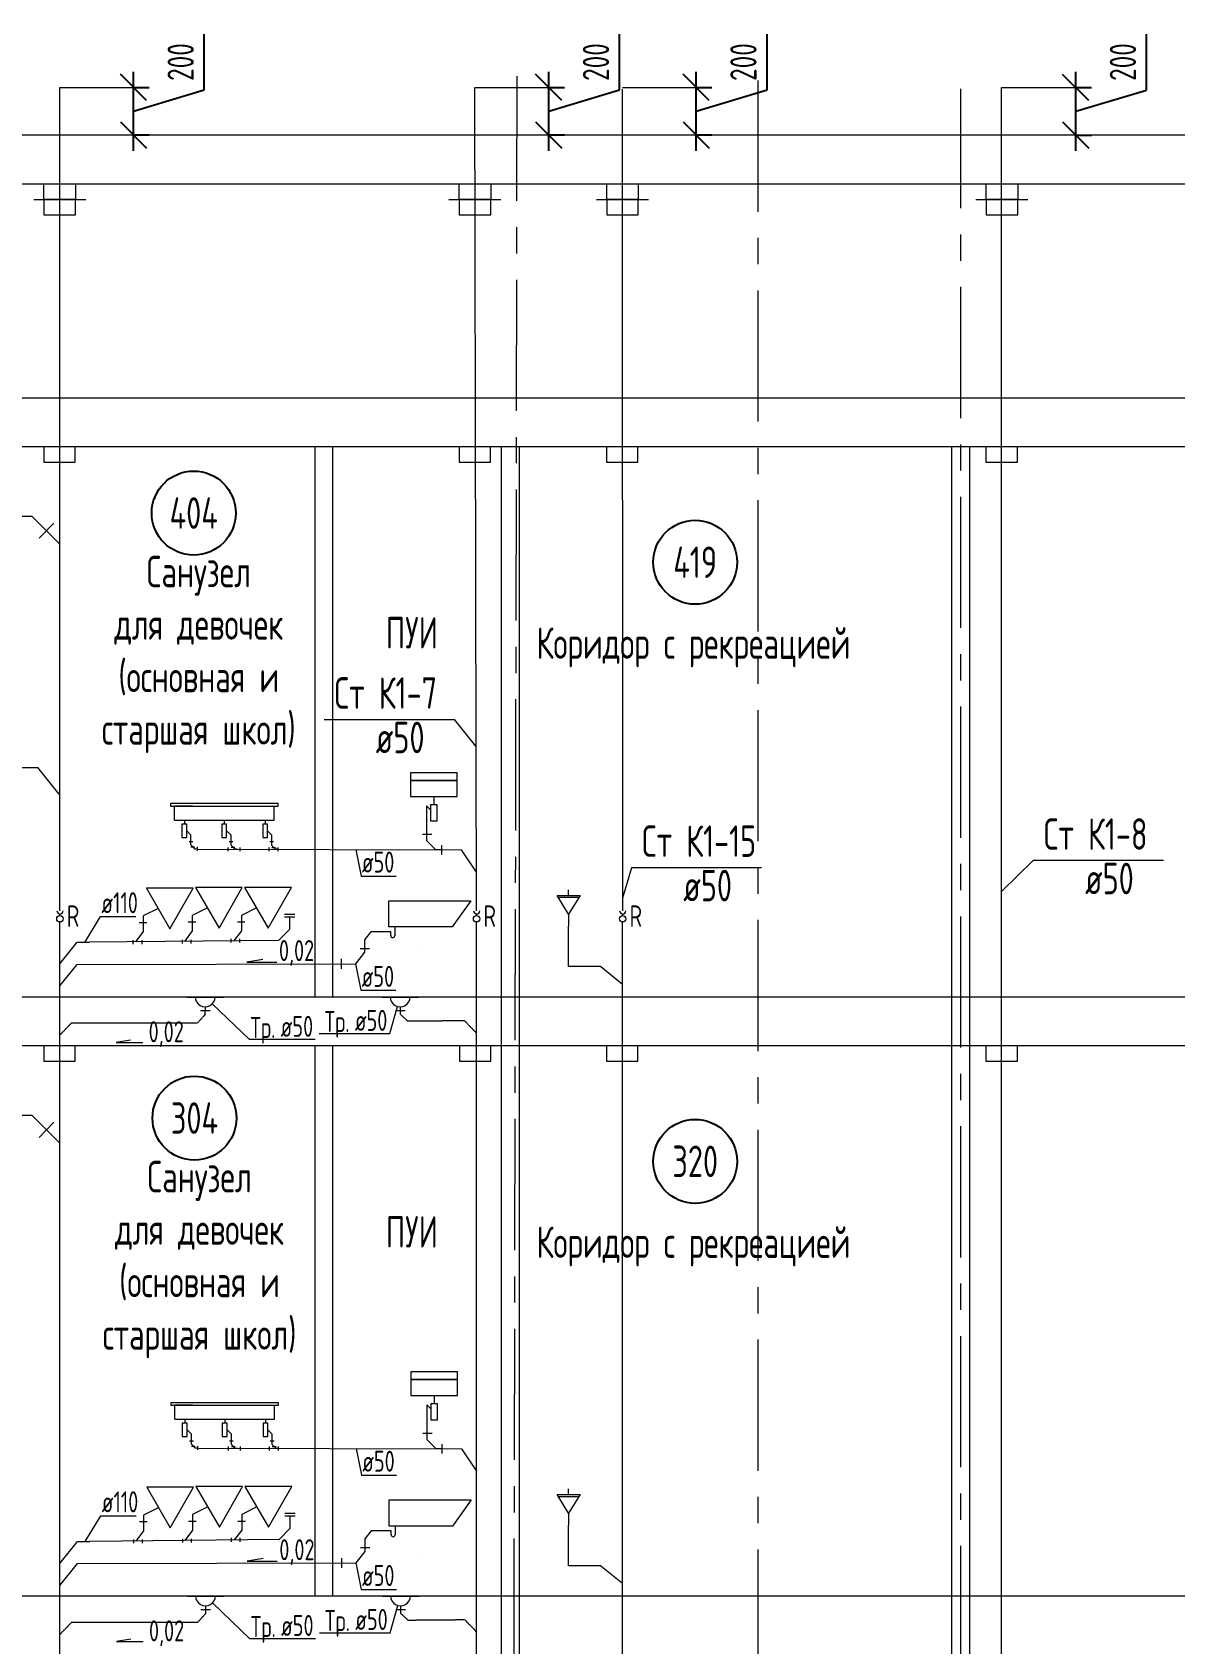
# Model space of a CAD drawing. Header units: millimetres. Extents: x -8689834 to 9419935, y -284943 to 166066.
# Drawn here: x -154500 to -143613, y -209736 to -194376 of the extents above; entities that cross this region are included whole.
import ezdxf
from ezdxf.enums import TextEntityAlignment as Align

# ---------------------------------------------------------------- set-up
doc = ezdxf.new("R2010")
doc.units = ezdxf.units.MM
doc.header["$MEASUREMENT"] = 0
doc.linetypes.add('01_base$0$DASHED2', pattern=[0.375, 0.25, -0.125])
doc.linetypes.add('CENTER', pattern=[2, 1.25, -0.25, 0.25, -0.25])
doc.layers.get('0').update_dxf_attribs({"color": 250, "lineweight": 9})
for name, color, linetype in [('PDF _0', 7, 'Continuous'), ('PDF __ВК-Text В1', 7, 'Continuous'), ('PDF __ВК-В1', 5, 'Continuous'), ('PDF __ВК-переход на SML', 3, 'Continuous'), ('PDF __ВК-питьевой фонтанчик', 7, 'Continuous'), ('PDF __ВК-противопожарные муфты', 1, 'Continuous'), ('PDF __ВК-размеры', 7, 'Continuous'), ('PDF __ВК-стены', 7, 'Continuous'), ('PDF __Сантехника', 7, 'Continuous'), ('АР_Таблицы', 250, 'Continuous')]:
    doc.layers.add(name, color=color, linetype=linetype)
doc.layers.add('PDF __ВК-К1', color=7, linetype='Continuous', true_color=0xb80000)
for name, color, linetype, lineweight in [('АР_Маркер экспликации', 239, 'Continuous', 13), ('АР_Номер помещения', 1, 'Continuous', 25), ('АР_Оси', 195, 'Continuous', 9), ('АР_Оси размеры', 164, 'Continuous', 9), ('АР_Помещения_площадь', 19, 'Continuous', 9), ('ВК_канализация', 32, 'Continuous', 30)]:
    doc.layers.add(name, color=color, linetype=linetype, lineweight=lineweight)
doc.styles.add('ISOCPEUR', font='isocpeur.ttf', dxfattribs={"width": 0.7})
doc.styles.get("Standard").update_dxf_attribs({"font": 'isocpeur.ttf', "width": 0.7})
doc.styles.add('ГОСТ 2.304', font='isocpeur.ttf', dxfattribs={"width": 0.7})
doc.dimstyles.new('СПДС', dxfattribs={"dimscale": 100, "dimtxt": 2.5, "dimasz": 2.5, "dimexe": 1.5, "dimexo": 0, "dimgap": 1, "dimtad": 1, "dimdec": 0, "dimrnd": 1, "dimtxsty": 'ГОСТ 2.304', "dimblk": 'OBLIQUE', "dimcen": 2.5, "dimdle": 1.5, "dimadec": 0, "dimazin": 2, "dimtfac": 0.75, "dimtdec": 0, "dimtmove": 1, "dimatfit": 3, "dimfxl": 1, "dimtolj": 1, "dimarcsym": 1})

# ---------------------------------------------------------------- blocks, each defined once
blk = doc.blocks.new('*U2015')
at = {"layer": 'АР_Номер помещения', "color": 7}
blk.add_circle((-15720, 4793), 400, dxfattribs=at)
at = {"layer": 'АР_Помещения_площадь', "color": 7}
blk.add_line((-13545, 633), (-13545, 633), dxfattribs=at)
at = {"color": 7, "style": 'ISOCPEUR', "width": 0.7, "flags": 1}
blk.add_attdef('КАТЕГОРИЯ', (-499, -2092), '', height=250, dxfattribs=at)
at = {"layer": 'АР_Номер помещения', "color": 7, "style": 'ISOCPEUR', "width": 0.7}
blk.add_attdef('НОМЕР_ПОМЕЩЕНИЯ', text='', height=300, dxfattribs=at).set_placement((-15720, 4793), align=Align.MIDDLE_CENTER)
at = {"layer": 'АР_Помещения_площадь', "color": 7, "lineweight": 30, "width": 0.7, "flags": 104}
blk.add_attdef('ИМЯ_ПОМЕЩЕНИЯ', text='', height=100, dxfattribs=at).set_placement((158, 1217), align=Align.MIDDLE_CENTER)
at = {"layer": 'АР_Помещения_площадь', "color": 7, "style": 'ISOCPEUR', "width": 0.7}
blk.add_attdef('ПЛОЩАДЬ_ПОМЕЩЕНИЯ', text='', height=200, dxfattribs=at).set_placement((-13540, 880), align=Align.MIDDLE_RIGHT)
blk = doc.blocks.new('*U1984')
at = {"layer": 'АР_Номер помещения', "color": 7}
blk.add_circle((-15720, 4793), 400, dxfattribs=at)
at = {"layer": 'АР_Помещения_площадь', "color": 7}
blk.add_line((-13545, 633), (-13545, 633), dxfattribs=at)
at = {"color": 7, "style": 'ISOCPEUR', "width": 0.7, "flags": 1}
blk.add_attdef('КАТЕГОРИЯ', (-499, -2092), '', height=250, dxfattribs=at)
at = {"layer": 'АР_Номер помещения', "color": 7, "style": 'ISOCPEUR', "width": 0.7}
blk.add_attdef('НОМЕР_ПОМЕЩЕНИЯ', text='', height=300, dxfattribs=at).set_placement((-15720, 4793), align=Align.MIDDLE_CENTER)
at = {"layer": 'АР_Помещения_площадь', "color": 7, "lineweight": 30, "width": 0.7, "flags": 104}
blk.add_attdef('ИМЯ_ПОМЕЩЕНИЯ', text='', height=100, dxfattribs=at).set_placement((158, 1217), align=Align.MIDDLE_CENTER)
at = {"layer": 'АР_Помещения_площадь', "color": 7, "style": 'ISOCPEUR', "width": 0.7}
blk.add_attdef('ПЛОЩАДЬ_ПОМЕЩЕНИЯ', text='', height=200, dxfattribs=at).set_placement((-13540, 880), align=Align.MIDDLE_RIGHT)
blk = doc.blocks.new('*U1985')
at = {"layer": 'АР_Номер помещения', "color": 7}
blk.add_circle((-15720, 4793), 400, dxfattribs=at)
at = {"layer": 'АР_Помещения_площадь', "color": 7}
blk.add_line((-13545, 633), (-13545, 633), dxfattribs=at)
at = {"color": 7, "style": 'ISOCPEUR', "width": 0.7, "flags": 1}
blk.add_attdef('КАТЕГОРИЯ', (-499, -2092), '', height=250, dxfattribs=at)
at = {"layer": 'АР_Номер помещения', "color": 7, "style": 'ISOCPEUR', "width": 0.7}
blk.add_attdef('НОМЕР_ПОМЕЩЕНИЯ', text='', height=300, dxfattribs=at).set_placement((-15720, 4793), align=Align.MIDDLE_CENTER)
at = {"layer": 'АР_Помещения_площадь', "color": 7, "lineweight": 30, "width": 0.7, "flags": 104}
blk.add_attdef('ИМЯ_ПОМЕЩЕНИЯ', text='', height=100, dxfattribs=at).set_placement((158, 1217), align=Align.MIDDLE_CENTER)
at = {"layer": 'АР_Помещения_площадь', "color": 7, "style": 'ISOCPEUR', "width": 0.7}
blk.add_attdef('ПЛОЩАДЬ_ПОМЕЩЕНИЯ', text='', height=200, dxfattribs=at).set_placement((-13540, 880), align=Align.MIDDLE_RIGHT)
blk = doc.blocks.new('*U1986')
at = {"layer": 'АР_Номер помещения', "color": 7}
blk.add_circle((-15720, 4793), 400, dxfattribs=at)
at = {"layer": 'АР_Помещения_площадь', "color": 7}
blk.add_line((-13545, 633), (-13545, 633), dxfattribs=at)
at = {"color": 7, "style": 'ISOCPEUR', "width": 0.7, "flags": 1}
blk.add_attdef('КАТЕГОРИЯ', (-499, -2092), '', height=250, dxfattribs=at)
at = {"layer": 'АР_Номер помещения', "color": 7, "style": 'ISOCPEUR', "width": 0.7}
blk.add_attdef('НОМЕР_ПОМЕЩЕНИЯ', text='', height=300, dxfattribs=at).set_placement((-15720, 4793), align=Align.MIDDLE_CENTER)
at = {"layer": 'АР_Помещения_площадь', "color": 7, "lineweight": 30, "width": 0.7, "flags": 104}
blk.add_attdef('ИМЯ_ПОМЕЩЕНИЯ', text='', height=100, dxfattribs=at).set_placement((158, 1217), align=Align.MIDDLE_CENTER)
at = {"layer": 'АР_Помещения_площадь', "color": 7, "style": 'ISOCPEUR', "width": 0.7}
blk.add_attdef('ПЛОЩАДЬ_ПОМЕЩЕНИЯ', text='', height=200, dxfattribs=at).set_placement((-13540, 880), align=Align.MIDDLE_RIGHT)
blk = doc.blocks.new('*U1975')
at = {"layer": 'АР_Номер помещения', "color": 7}
blk.add_circle((-15720, 4793), 400, dxfattribs=at)
at = {"layer": 'АР_Помещения_площадь', "color": 7}
blk.add_line((-13545, 633), (-13545, 633), dxfattribs=at)
at = {"color": 7, "style": 'ISOCPEUR', "width": 0.7, "flags": 1}
blk.add_attdef('КАТЕГОРИЯ', (-499, -2092), '', height=250, dxfattribs=at)
at = {"layer": 'АР_Номер помещения', "color": 7, "style": 'ISOCPEUR', "width": 0.7}
blk.add_attdef('НОМЕР_ПОМЕЩЕНИЯ', text='', height=300, dxfattribs=at).set_placement((-15720, 4793), align=Align.MIDDLE_CENTER)
at = {"layer": 'АР_Помещения_площадь', "color": 7, "lineweight": 30, "width": 0.7, "flags": 104}
blk.add_attdef('ИМЯ_ПОМЕЩЕНИЯ', text='', height=100, dxfattribs=at).set_placement((158, 1217), align=Align.MIDDLE_CENTER)
at = {"layer": 'АР_Помещения_площадь', "color": 7, "style": 'ISOCPEUR', "width": 0.7}
blk.add_attdef('ПЛОЩАДЬ_ПОМЕЩЕНИЯ', text='', height=200, dxfattribs=at).set_placement((-13540, 880), align=Align.MIDDLE_RIGHT)
blk = doc.blocks.new('_Oblique')
at = {"color": 0, "linetype": 'ByBlock', "lineweight": -2}
blk.add_line((-0.5, -0.5), (0.5, 0.5), dxfattribs=at)
blk = doc.blocks.new('*D2059')
at = {"layer": 'АР_Оси размеры', "color": 0, "lineweight": -2, "ltscale": 100, "transparency": 16777216}
for p, q in [((-152860, -194926), (-152860, -194393)), ((-153535, -195505), (-153535, -194752)), ((-153535, -194902), (-153385, -194902)), ((-153535, -195128), (-152860, -194926)), ((-153535, -195355), (-153385, -195355))]:
    blk.add_line(p, q, dxfattribs=at)
at = {"layer": 'АР_Оси размеры', "color": 0, "lineweight": -2, "ltscale": 100, "transparency": 16777216, "xscale": 250, "yscale": 250, "zscale": 250}
for p, rotation in [((-153535, -194902), 90), ((-153535, -195355), 270)]:
    blk.add_blockref('_Oblique', p, dxfattribs=dict(at, rotation=rotation))
at = {"layer": 'АР_Оси размеры', "color": 0, "lineweight": 13, "ltscale": 100, "transparency": 16777216, "insert": (-153085, -194660), "char_height": 250, "attachment_point": 5, "rotation": 90, "style": 'ГОСТ 2.304'}
blk.add_mtext('\\A1;200', dxfattribs=at)
blk = doc.blocks.new('*D2060')
at = {"layer": 'АР_Оси размеры', "color": 0, "lineweight": -2, "ltscale": 100, "transparency": 16777216}
for p, q in [((-148903, -194926), (-148903, -194393)), ((-149578, -195505), (-149578, -194752)), ((-149578, -194902), (-149428, -194902)), ((-149578, -195128), (-148903, -194926)), ((-149578, -195355), (-149428, -195355))]:
    blk.add_line(p, q, dxfattribs=at)
at = {"layer": 'АР_Оси размеры', "color": 0, "lineweight": -2, "ltscale": 100, "transparency": 16777216, "xscale": 250, "yscale": 250, "zscale": 250}
for p, rotation in [((-149578, -194902), 90), ((-149578, -195355), 270)]:
    blk.add_blockref('_Oblique', p, dxfattribs=dict(at, rotation=rotation))
at = {"layer": 'АР_Оси размеры', "color": 0, "lineweight": 13, "ltscale": 100, "transparency": 16777216, "insert": (-149128, -194660), "char_height": 250, "attachment_point": 5, "rotation": 90, "style": 'ГОСТ 2.304'}
blk.add_mtext('\\A1;200', dxfattribs=at)
blk = doc.blocks.new('*D2064')
at = {"layer": 'АР_Оси размеры', "color": 0, "lineweight": -2, "ltscale": 100, "transparency": 16777216}
for p, q in [((-147498, -194926), (-147498, -194393)), ((-148173, -195505), (-148173, -194752)), ((-148173, -194902), (-148023, -194902)), ((-148173, -195128), (-147498, -194926)), ((-148173, -195355), (-148023, -195355))]:
    blk.add_line(p, q, dxfattribs=at)
at = {"layer": 'АР_Оси размеры', "color": 0, "lineweight": -2, "ltscale": 100, "transparency": 16777216, "xscale": 250, "yscale": 250, "zscale": 250}
for p, rotation in [((-148173, -194902), 90), ((-148173, -195355), 270)]:
    blk.add_blockref('_Oblique', p, dxfattribs=dict(at, rotation=rotation))
at = {"layer": 'АР_Оси размеры', "color": 0, "lineweight": 13, "ltscale": 100, "transparency": 16777216, "insert": (-147723, -194660), "char_height": 250, "attachment_point": 5, "rotation": 90, "style": 'ГОСТ 2.304'}
blk.add_mtext('\\A1;200', dxfattribs=at)
blk = doc.blocks.new('*D2049')
at = {"layer": 'АР_Оси размеры', "color": 0, "lineweight": -2, "ltscale": 100, "transparency": 16777216}
for p, q in [((-143882, -194927), (-143882, -194394)), ((-144557, -195506), (-144557, -194753)), ((-144557, -194903), (-144407, -194903)), ((-144557, -195129), (-143882, -194927)), ((-144557, -195356), (-144407, -195356))]:
    blk.add_line(p, q, dxfattribs=at)
at = {"layer": 'АР_Оси размеры', "color": 0, "lineweight": -2, "ltscale": 100, "transparency": 16777216, "xscale": 250, "yscale": 250, "zscale": 250}
for p, rotation in [((-144557, -194903), 90), ((-144557, -195356), 270)]:
    blk.add_blockref('_Oblique', p, dxfattribs=dict(at, rotation=rotation))
at = {"layer": 'АР_Оси размеры', "color": 0, "lineweight": 13, "ltscale": 100, "transparency": 16777216, "insert": (-144107, -194660), "char_height": 250, "attachment_point": 5, "rotation": 90, "style": 'ГОСТ 2.304'}
blk.add_mtext('\\A1;200', dxfattribs=at)

msp = doc.modelspace()

# ---------------------------------------------------------------- linework, layer by layer
at = {"layer": 'PDF _0', "lineweight": 13}
for points in [[(-153433.5, -195003.6), (-153636.7, -194800.4)], [(-149476.8, -195003.6), (-149680, -194800.4)], [(-148071.6, -195003.6), (-148274.8, -194800.4)], [(-144455.7, -195004.3), (-144658.9, -194801.1)]]:
    msp.add_lwpolyline(points, dxfattribs=at)
at = {"layer": 'PDF _0', "color": 3, "lineweight": 13}
for centre in [(-152852.6, -203569.8), (-152852.6, -203569.8), (-150994.2, -203569.8), (-150994.2, -203569.8), (-152849.1, -209280.3), (-152849.1, -209280.3), (-150990.6, -209280.3), (-150990.6, -209280.3)]:
    msp.add_arc(centre, 95.2, 179.99999, 0.00001, dxfattribs=at)
at = {"layer": 'PDF __ВК-Text В1', "lineweight": 13}
for points in [[(-152301.2, -203213.5), (-152455.8, -203239.7), (-152168.3, -203239.7)], [(-153563.5, -203981.9), (-153699.7, -204005), (-153446.4, -204005)], [(-152297.7, -208924.1), (-152452.3, -208950.2), (-152164.8, -208950.2)], [(-153559.9, -209692.5), (-153696.2, -209715.5), (-153442.8, -209715.5)]]:
    msp.add_lwpolyline(points, dxfattribs=at)
at = {"layer": 'PDF __ВК-В1', "color": 244, "lineweight": 13, "true_color": 0x991b1e}
for points in [[(-154235.2, -202749.7), (-154237.3, -194902)], [(-150265.2, -202749.7), (-150281.1, -194902)], [(-148873.3, -202749.7), (-148875.3, -194917.6)], [(-145263.7, -219022.6), (-145263.7, -194902.7)], [(-154236.3, -219022.6), (-154236.2, -202856.4)], [(-150266.3, -219022.6), (-150266.2, -202856.4)], [(-149082.8, -203281.9), (-149388.5, -203281.9), (-149388.5, -202896.7)], [(-148874.4, -219022.6), (-148874.2, -202856.4)], [(-149082.8, -208992.4), (-149388.5, -208992.4), (-149388.5, -208607.2)]]:
    msp.add_lwpolyline(points, dxfattribs=at)
at = {"layer": 'PDF __ВК-В1', "lineweight": 13}
for points in [[(-149388.5, -202604.6), (-149388.5, -202549.6)], [(-149388.5, -208315.1), (-149388.5, -208260.1)]]:
    msp.add_lwpolyline(points, dxfattribs=at)
at = {"layer": 'PDF __ВК-К1', "lineweight": 13}
for points in [[(-154703.5, -198987.2), (-154504.5, -198987.2), (-154237.9, -199253.9)], [(-154292.9, -199055), (-154432.6, -199198.9)], [(-151333.7, -203026.9), (-151333.7, -203145.4), (-151418.3, -203255.5)], [(-151274.4, -202950.7), (-151333.7, -203026.9)], [(-151553.8, -203302), (-151553.8, -203208.9)], [(-151287.1, -203111.5), (-151376, -203111.5)], [(-153024.1, -203571.9), (-152677, -203571.9)], [(-151165.6, -203571.9), (-150818.5, -203571.9)], [(-154703.5, -204697.8), (-154504.5, -204697.8), (-154237.9, -204964.5)], [(-154292.9, -204765.5), (-154432.6, -204909.4)], [(-151330.1, -208737.4), (-151330.1, -208855.9), (-151414.8, -208966)], [(-151270.9, -208661.2), (-151330.1, -208737.4)], [(-151283.6, -208822.1), (-151372.5, -208822.1)], [(-151550.2, -209012.5), (-151550.2, -208919.4)], [(-153020.5, -209282.4), (-152673.4, -209282.4)], [(-151162.1, -209282.4), (-150814.9, -209282.4)]]:
    msp.add_lwpolyline(points, dxfattribs=at)
at = {"layer": 'PDF __ВК-К1', "color": 244, "lineweight": 13, "true_color": 0x991b1e}
for points in [[(-150743.9, -201888.5), (-150743.9, -202078.9)], [(-153004.4, -202090.7), (-152967.9, -202090.7)], [(-152987, -202122), (-152987, -202085.6)], [(-152926, -202162.4), (-152950.3, -202162.4), (-152987, -202122)], [(-152987, -202141.1), (-152950.5, -202141.1)], [(-152926.2, -202177.6), (-152926.2, -202141.1)], [(-152634.8, -202146.2), (-152634.8, -202182.7)], [(-152624.4, -202090.7), (-152588, -202090.7)], [(-152605.3, -202125.8), (-152605.3, -202089.4)], [(-152546.3, -202163.2), (-152568.9, -202163.2), (-152605.3, -202125.8)], [(-152605.3, -202144.9), (-152568.9, -202144.9)], [(-152521.1, -202146.2), (-152521.1, -202182.7)], [(-152246.2, -202146.2), (-152246.2, -202182.7)], [(-152235.8, -202090.7), (-152199.4, -202090.7)], [(-152216.7, -202127.1), (-152216.7, -202090.7)], [(-152157.7, -202164.1), (-152180.3, -202164.1), (-152216.7, -202127.1)], [(-152216.7, -202146.2), (-152180.3, -202146.2)], [(-152157.7, -202182.7), (-152157.7, -202146.2)], [(-150782, -202019.7), (-150693.1, -202019.7)], [(-150600, -202167.8), (-150655, -202167.8), (-150743.9, -202078.9)], [(-150600, -202123.4), (-150600, -202212.3)], [(-153408.9, -202865.1), (-153481.5, -202865.1)], [(-153443.5, -202799.5), (-153443.5, -202948)], [(-152940.7, -202859.2), (-153013.3, -202859.2)], [(-152975.3, -202793.5), (-152975.3, -202942.1)], [(-152472.4, -202859.2), (-152545, -202859.2)], [(-152507, -202793.5), (-152507, -202942.1)], [(-152151.8, -203032.1), (-152045.1, -202925.3), (-152045.1, -202806.7)], [(-152094.9, -202780.6), (-151997.6, -202780.6)], [(-152094.9, -202806.7), (-151997.6, -202806.7)], [(-152151.8, -203032.1), (-153953.3, -203050.6)], [(-153536.6, -203067.7), (-153536.6, -203031.2)], [(-153443.5, -202948), (-153516, -203047.2)], [(-153452.9, -203067.7), (-153452.9, -203031.2)], [(-153068.4, -203061.7), (-153068.4, -203025.3)], [(-152975.3, -202942.1), (-153047.7, -203041.3)], [(-152984.7, -203061.7), (-152984.7, -203025.3)], [(-152604.1, -203052.9), (-152604.1, -203016.5)], [(-152507, -202942.1), (-152579.5, -203035.3)], [(-152520.3, -203052.9), (-152520.3, -203016.5)], [(-153024.1, -203571.9), (-152677, -203571.9)], [(-152850.5, -203737), (-152849.8, -203665)], [(-151165.6, -203571.9), (-150818.5, -203571.9)], [(-150992, -203737), (-150991.4, -203665)], [(-152803.9, -203703.1), (-152897.1, -203703.1)], [(-152803.9, -203703.1), (-152897.1, -203703.1)], [(-150945.5, -203703.1), (-151038.6, -203703.1)], [(-150945.5, -203703.1), (-151038.6, -203703.1)], [(-150740.3, -207599), (-150740.3, -207789.5)], [(-153000.8, -207801.2), (-152964.4, -207801.2)], [(-152983.4, -207832.6), (-152983.4, -207796.1)], [(-152620.9, -207801.2), (-152584.4, -207801.2)], [(-152601.8, -207836.4), (-152601.8, -207799.9)], [(-152232.2, -207801.2), (-152195.8, -207801.2)], [(-152213.2, -207837.7), (-152213.2, -207801.2)], [(-150778.4, -207730.2), (-150689.5, -207730.2)], [(-150596.4, -207878.4), (-150651.4, -207878.4), (-150740.3, -207789.5)], [(-152922.5, -207872.9), (-152946.8, -207872.9), (-152983.4, -207832.6)], [(-152983.4, -207851.7), (-152947, -207851.7)], [(-152922.7, -207888.1), (-152922.7, -207851.7)], [(-152631.3, -207856.7), (-152631.3, -207893.2)], [(-152542.8, -207873.8), (-152565.3, -207873.8), (-152601.8, -207836.4)], [(-152601.8, -207855.5), (-152565.3, -207855.5)], [(-152517.6, -207856.7), (-152517.6, -207893.2)], [(-152242.7, -207856.7), (-152242.7, -207893.2)], [(-152154.2, -207874.7), (-152176.7, -207874.7), (-152213.2, -207837.7)], [(-152213.2, -207856.7), (-152176.7, -207856.7)], [(-152154.2, -207893.2), (-152154.2, -207856.7)], [(-150596.4, -207833.9), (-150596.4, -207922.8)], [(-153405.4, -208575.6), (-153477.9, -208575.6)], [(-153439.9, -208510), (-153439.9, -208658.5)], [(-152937.2, -208569.7), (-153009.7, -208569.7)], [(-152971.7, -208504.1), (-152971.7, -208652.6)], [(-152468.9, -208569.7), (-152541.4, -208569.7)], [(-152503.5, -208504.1), (-152503.5, -208652.6)], [(-152148.3, -208742.6), (-152041.5, -208635.8), (-152041.5, -208517.2)], [(-152091.3, -208491.1), (-151994.1, -208491.1)], [(-152091.3, -208517.2), (-151994.1, -208517.2)], [(-152148.3, -208742.6), (-153949.7, -208761.1)], [(-153533.1, -208778.2), (-153533.1, -208741.8)], [(-153439.9, -208658.5), (-153512.4, -208757.8)], [(-153449.3, -208778.2), (-153449.3, -208741.8)], [(-153064.9, -208772.3), (-153064.9, -208735.8)], [(-152971.7, -208652.6), (-153044.2, -208751.8)], [(-152981.1, -208772.3), (-152981.1, -208735.8)], [(-152600.5, -208763.5), (-152600.5, -208727)], [(-152503.5, -208652.6), (-152576, -208745.9)], [(-152516.8, -208763.5), (-152516.8, -208727)], [(-153020.5, -209282.4), (-152673.4, -209282.4)], [(-151162.1, -209282.4), (-150814.9, -209282.4)], [(-152800.4, -209413.6), (-152893.5, -209413.6)], [(-152800.4, -209413.6), (-152893.5, -209413.6)], [(-152847, -209447.5), (-152846.3, -209375.5)], [(-150941.9, -209413.6), (-151035.1, -209413.6)], [(-150941.9, -209413.6), (-151035.1, -209413.6)], [(-150988.5, -209447.5), (-150987.8, -209375.5)]]:
    msp.add_lwpolyline(points, dxfattribs=at)
at = {"layer": 'PDF __ВК-К1', "color": 244, "linetype": '01_base$0$DASHED2', "lineweight": 13, "true_color": 0x991b1e}
for points in [[(-152850.5, -203737), (-152926.7, -203821.6), (-154128.2, -203821.6), (-154238.2, -203935.9)], [(-150992, -203737), (-150922.4, -203800.1), (-150382.9, -203795.4), (-150272.9, -203909.7)], [(-152847, -209447.5), (-152923.2, -209532.2), (-154124.6, -209532.2), (-154234.7, -209646.5)], [(-150988.5, -209447.5), (-150918.8, -209510.6), (-150379.4, -209506), (-150269.3, -209620.3)]]:
    msp.add_lwpolyline(points, dxfattribs=at)
at = {"layer": 'PDF __ВК-переход на SML', "lineweight": 13}
for points in [[(-154387.9, -195820.6), (-154087.4, -195820.6), (-154087.4, -195968.8), (-154387.9, -195968.8)], [(-150431.3, -195820.6), (-150130.8, -195820.6), (-150130.8, -195968.8), (-150431.3, -195968.8)], [(-149026.1, -195820.6), (-148725.6, -195820.6), (-148725.6, -195968.8), (-149026.1, -195968.8)], [(-145410.2, -195821.3), (-145109.6, -195821.3), (-145109.6, -195969.4), (-145410.2, -195969.4)]]:
    msp.add_lwpolyline(points, close=True, dxfattribs=at)
at = {"layer": 'PDF __ВК-питьевой фонтанчик', "lineweight": 13}
for points in [[(-149388.5, -202782.4), (-149498.6, -202604.6), (-149278.5, -202604.6), (-149388.5, -202782.4), (-149388.5, -202896.7)], [(-149485.9, -202621.5), (-149286.9, -202621.5)], [(-149388.5, -208492.9), (-149498.6, -208315.1), (-149278.5, -208315.1), (-149388.5, -208492.9), (-149388.5, -208607.2)], [(-149485.9, -208332.1), (-149286.9, -208332.1)]]:
    msp.add_lwpolyline(points, dxfattribs=at)
at = {"layer": 'PDF __ВК-противопожарные муфты', "lineweight": 13}
for points in [[(-154485.3, -195968.8), (-154239.8, -195968.8), (-153990, -195968.8)], [(-154387.9, -195968.8), (-154387.9, -196116.9), (-154087.4, -196116.9), (-154087.4, -195968.8)], [(-150528.7, -195968.8), (-150283.1, -195968.8), (-150033.4, -195968.8)], [(-150431.3, -195968.8), (-150431.3, -196116.9), (-150130.8, -196116.9), (-150130.8, -195968.8)], [(-149123.5, -195968.8), (-148877.9, -195968.8), (-148628.2, -195968.8)], [(-149026.1, -195968.8), (-149026.1, -196116.9), (-148725.6, -196116.9), (-148725.6, -195968.8)], [(-145507.5, -195969.4), (-145262, -195969.4), (-145012.3, -195969.4)], [(-145410.2, -195969.4), (-145410.2, -196117.6), (-145109.6, -196117.6), (-145109.6, -195969.4)], [(-154487.8, -198324.9), (-154242.2, -198324.9), (-153992.5, -198324.9)], [(-154390.4, -198324.9), (-154390.4, -198473.1), (-154089.9, -198473.1), (-154089.9, -198324.9)], [(-150529.7, -198324.9), (-150284.1, -198324.9), (-150034.4, -198324.9)], [(-150432.3, -198324.9), (-150432.3, -198473.1), (-150131.7, -198473.1), (-150131.7, -198324.9)], [(-149125.8, -198324.9), (-148880.3, -198324.9), (-148630.5, -198324.9)], [(-149028.4, -198324.9), (-149028.4, -198473), (-148727.9, -198473), (-148727.9, -198324.9)], [(-145509.2, -198324.9), (-145263.7, -198324.9), (-145014, -198324.9)], [(-145411.9, -198324.9), (-145411.9, -198473.1), (-145111.3, -198473.1), (-145111.3, -198324.9)], [(-154487.8, -204035.4), (-154242.2, -204035.4), (-153992.5, -204035.4)], [(-154390.4, -204035.4), (-154390.4, -204183.6), (-154089.9, -204183.6), (-154089.9, -204035.4)], [(-150526.5, -204035.4), (-150281, -204035.4), (-150031.2, -204035.4)], [(-150429.1, -204035.4), (-150429.1, -204183.6), (-150128.6, -204183.6), (-150128.6, -204035.4)], [(-149125.8, -204035.4), (-148880.3, -204035.4), (-148630.5, -204035.4)], [(-149028.4, -204035.4), (-149028.4, -204183.6), (-148727.9, -204183.6), (-148727.9, -204035.4)], [(-145509.2, -204035.4), (-145263.7, -204035.4), (-145014, -204035.4)], [(-145411.9, -204035.4), (-145411.9, -204183.6), (-145111.3, -204183.6), (-145111.3, -204035.4)]]:
    msp.add_lwpolyline(points, dxfattribs=at)
at = {"layer": 'PDF __ВК-размеры', "lineweight": 13}
for points in [[(-154237.8, -194902), (-153433.5, -194902)], [(-150281.1, -194902), (-149476.8, -194902)], [(-148875.9, -194902), (-148071.6, -194902)], [(-145260, -194902.7), (-144455.7, -194902.7)]]:
    msp.add_lwpolyline(points, dxfattribs=at)
at = {"layer": 'PDF __ВК-стены', "color": 18, "lineweight": 13, "true_color": 0x000000}
for points in [[(-176520.6, -195355), (-121592.4, -195355.1)], [(-176520.6, -195820.6), (-121586.9, -195820.6)], [(-176463.9, -195820.6), (-121586.9, -195820.6)], [(-176520.6, -197859.2), (-121596.6, -197859.5)], [(-176520.6, -198324.9), (-121643.5, -198324.9)], [(-176520.6, -198324.9), (-121597.4, -198325)], [(-151806.5, -198324.9), (-151806.5, -203574)], [(-151637.1, -198324.9), (-151637.1, -203574)], [(-150029.9, -198324.9), (-150029.9, -220239.9)], [(-149860.6, -198324.9), (-149860.6, -220239.9)], [(-145739, -198324.9), (-145739, -225023.4)], [(-145569.7, -198324.9), (-145569.7, -225023.4)], [(-176520.6, -203569.8), (-121643.5, -203569.8)], [(-176520.6, -204035.4), (-121643.5, -204035.4)], [(-176520.6, -204035.4), (-121643.5, -204035.4)], [(-151806.5, -204035.4), (-151806.5, -209284.5)], [(-151637.1, -204035.4), (-151637.1, -209284.5)], [(-176520.6, -209280.3), (-121643.5, -209280.3)]]:
    msp.add_lwpolyline(points, dxfattribs=at)
at = {"layer": 'PDF __Сантехника', "lineweight": 13}
for points in [[(-150451.8, -201435.5), (-150896.3, -201435.5), (-150896.3, -201507.5), (-150451.8, -201507.5)], [(-150451.8, -201507.5), (-150896.3, -201507.5), (-150896.3, -201659.9), (-150451.8, -201659.9)], [(-152156, -201728.1), (-153183.1, -201728.1), (-153183.1, -201752.4), (-152156, -201752.4)], [(-150642.3, -201740.3), (-150705.8, -201740.3), (-150705.8, -201892.7), (-150642.3, -201892.7)], [(-153026.9, -201924.1), (-153073.8, -201924.1), (-153073.8, -202050.8), (-153026.9, -202050.8)], [(-152647, -201924.1), (-152692.1, -201924.1), (-152692.1, -202050.8), (-152647, -202050.8)], [(-152258.3, -201924.1), (-152303.5, -201924.1), (-152303.5, -202050.8), (-152258.3, -202050.8)], [(-153187.8, -202920.4), (-152966.8, -202533.5), (-153412.4, -202533.5)], [(-152719.6, -202914.4), (-152498.6, -202527.5), (-152944.2, -202527.5)], [(-152251.4, -202914.4), (-152030.3, -202527.5), (-152475.9, -202527.5)], [(-151100.9, -202654.4), (-150322, -202654.4), (-150499.8, -202904.1), (-151100.9, -202904.1)], [(-150448.3, -207146), (-150892.7, -207146), (-150892.7, -207218), (-150448.3, -207218)], [(-150448.3, -207218), (-150892.7, -207218), (-150892.7, -207370.4), (-150448.3, -207370.4)], [(-152152.4, -207438.6), (-153179.5, -207438.6), (-153179.5, -207462.9), (-152152.4, -207462.9)], [(-150638.7, -207450.8), (-150702.2, -207450.8), (-150702.2, -207603.2), (-150638.7, -207603.2)], [(-153023.4, -207634.7), (-153070.2, -207634.7), (-153070.2, -207761.3), (-153023.4, -207761.3)], [(-152643.4, -207634.7), (-152688.5, -207634.7), (-152688.5, -207761.3), (-152643.4, -207761.3)], [(-152254.8, -207634.7), (-152299.9, -207634.7), (-152299.9, -207761.3), (-152254.8, -207761.3)], [(-153184.3, -208630.9), (-152963.2, -208244), (-153408.8, -208244)], [(-152716.1, -208625), (-152495, -208238.1), (-152940.6, -208238.1)], [(-152247.8, -208625), (-152026.7, -208238.1), (-152472.4, -208238.1)], [(-151097.3, -208364.9), (-150318.4, -208364.9), (-150496.2, -208614.6), (-151097.3, -208614.6)]]:
    msp.add_lwpolyline(points, close=True, dxfattribs=at)
for points in [[(-150674, -201659.9), (-150674, -201740.3)], [(-153144.9, -201886), (-153144.9, -201752.4)], [(-152971.4, -201752.4), (-153144.9, -201752.4)], [(-152194.2, -201886), (-152194.2, -201752.4)], [(-150705.8, -201786.9), (-150743.9, -201748.8), (-150743.9, -201888.5)], [(-153144.9, -201886), (-152194.2, -201886)], [(-153049.5, -201886), (-153049.5, -201924.1)], [(-152987, -202028.2), (-153026.9, -201988.3)], [(-152669.5, -201886), (-152669.5, -201924.1)], [(-152605.3, -202028.2), (-152647, -201988.3)], [(-152280.9, -201886), (-152280.9, -201924.1)], [(-152216.7, -202028.2), (-152258.3, -201988.3)], [(-152987, -202090.7), (-152987, -202028.2)], [(-152605.3, -202090.7), (-152605.3, -202028.2)], [(-152216.7, -202090.7), (-152216.7, -202028.2)], [(-153298.4, -202726.9), (-153443.5, -202799.5)], [(-152830.2, -202721), (-152975.3, -202793.5)], [(-152361.9, -202721), (-152507, -202793.5)], [(-151045.8, -202904.1), (-151045.8, -202988.8)], [(-151083.9, -202988.8), (-151083.9, -202950.7), (-151274.4, -202950.7)], [(-153141.3, -207596.5), (-153141.3, -207462.9)], [(-152967.9, -207462.9), (-153141.3, -207462.9)], [(-152190.6, -207596.5), (-152190.6, -207462.9)], [(-150702.2, -207497.4), (-150740.3, -207459.3), (-150740.3, -207599)], [(-150670.5, -207370.4), (-150670.5, -207450.8)], [(-153141.3, -207596.5), (-152190.6, -207596.5)], [(-153045.9, -207596.5), (-153045.9, -207634.7)], [(-152666, -207596.5), (-152666, -207634.7)], [(-152277.4, -207596.5), (-152277.4, -207634.7)], [(-152983.5, -207738.8), (-153023.4, -207698.9)], [(-152983.5, -207801.2), (-152983.5, -207738.8)], [(-152601.8, -207738.8), (-152643.4, -207698.9)], [(-152601.8, -207801.2), (-152601.8, -207738.8)], [(-152213.2, -207738.8), (-152254.8, -207698.9)], [(-152213.2, -207801.2), (-152213.2, -207738.8)], [(-153294.8, -208437.5), (-153439.9, -208510)], [(-152826.6, -208431.5), (-152971.7, -208504.1)], [(-152358.4, -208431.5), (-152503.5, -208504.1)], [(-151080.4, -208699.3), (-151080.4, -208661.2), (-151270.9, -208661.2)], [(-151042.3, -208614.6), (-151042.3, -208699.3)]]:
    msp.add_lwpolyline(points, dxfattribs=at)
for centre in [(-151064.9, -202986.7), (-151061.3, -208697.2)]:
    msp.add_arc(centre, 19, 180.00002, 359.99998, dxfattribs=at)
at = {"layer": 'АР_Оси', "color": 18, "linetype": 'CENTER', "lineweight": 13, "ltscale": 1000, "true_color": 0x000000}
for p, q in [((-149941, -225984.3), (-149878.2, -194795.7)), ((-147582.9, -226086.9), (-147582.9, -194777.7)), ((-145650, -226053.9), (-145650, -194915.2))]:
    msp.add_line(p, q, dxfattribs=at)
at = {"layer": 'ВК_канализация', "color": 18, "lineweight": 13, "ltscale": 500, "true_color": 0x000000}
for points in [[(-151719, -200927.5), (-150479.9, -200927.5), (-150276.8, -201182.3)], [(-155689.5, -201384.5), (-154450.4, -201384.5), (-154247.3, -201639.3)], [(-151416.1, -202166.1), (-151366.8, -202418.4), (-151031.6, -202418.4)], [(-143721.6, -202271.8), (-144960.7, -202271.8), (-145260.1, -202562.8)], [(-147549.9, -202339.5), (-148789, -202339.5), (-148875.3, -202630.7)], [(-153997.9, -203051.1), (-153848.6, -202805.8), (-153513.4, -202805.8)], [(-151418.3, -203255.5), (-151369.1, -203507.8), (-151033.8, -203507.8)], [(-151804.9, -203977.8), (-152429.8, -203977.8), (-152784.1, -203635.9)], [(-151766.6, -203920.9), (-151092.2, -203920.9), (-151019.8, -203661.5)], [(-151412.5, -207876.7), (-151363.2, -208129), (-151028, -208129)], [(-153994.4, -208761.6), (-153845.1, -208516.3), (-153509.8, -208516.3)], [(-151414.8, -208966), (-151365.5, -209218.3), (-151030.3, -209218.3)], [(-151801.4, -209688.3), (-152426.3, -209688.3), (-152780.5, -209346.4)], [(-151763, -209631.4), (-151088.6, -209631.4), (-151016.2, -209372)]]:
    msp.add_lwpolyline(points, dxfattribs=at)
at = {"layer": 'ВК_канализация', "color": 244, "lineweight": 13, "ltscale": 500, "true_color": 0x991b1e}
for points in [[(-152926.2, -202162.4), (-150411.9, -202168.2), (-150270.3, -202380.4)], [(-154235.8, -202796.4), (-154235.6, -202779.7)], [(-150265.8, -202796.4), (-150265.6, -202779.7)], [(-148873.9, -202796.4), (-148873.6, -202779.7)], [(-154236.2, -203254.8), (-154072.7, -203050.5), (-153953.3, -203050.6)], [(-154236.2, -203464.9), (-154072.7, -203260.7), (-151418.3, -203255.5)], [(-149082.8, -203281.9), (-148875.3, -203448.4)], [(-152922.7, -207872.9), (-150408.4, -207878.8), (-150266.8, -208091)], [(-154237.3, -208971.1), (-154069.2, -208761), (-153949.7, -208761.1)], [(-154237.3, -209181.3), (-154069.2, -208971.2), (-151414.8, -208966)], [(-149082.8, -208992.4), (-148875.3, -209159)]]:
    msp.add_lwpolyline(points, dxfattribs=at)
for centre in [(-154236.2, -202826.4), (-150266.2, -202826.4), (-148874.2, -202826.4)]:
    msp.add_circle(centre, 30, dxfattribs=at)
for centre in [(-154235.2, -202749.7), (-150265.2, -202749.7), (-148873.3, -202749.7)]:
    msp.add_arc(centre, 30, 179.27075, 359.27075, dxfattribs=at)

# ---------------------------------------------------------------- block references
at = {"layer": 'АР_Маркер экспликации', "color": 7, "lineweight": 13}
ref = msp.add_blockref('*U1985', (-137241.1, -203751.8), dxfattribs=at)
ref.add_attrib('НОМЕР_ПОМЕЩЕНИЯ', '404', dxfattribs={"layer": 'АР_Номер помещения', "color": 7, "height": 300, "style": 'ISOCPEUR', "width": 0.7}).set_placement((-152960.9, -198958.4), align=Align.MIDDLE_CENTER)
ref = msp.add_blockref('*U1975', (-132462.8, -204221), dxfattribs=at)
ref.add_attrib('НОМЕР_ПОМЕЩЕНИЯ', '419', dxfattribs={"layer": 'АР_Номер помещения', "color": 7, "height": 300, "style": 'ISOCPEUR', "width": 0.7}).set_placement((-148182.5, -199427.6), align=Align.MIDDLE_CENTER)
ref = msp.add_blockref('*U1984', (-137233.9, -209519), dxfattribs=at)
ref.add_attrib('НОМЕР_ПОМЕЩЕНИЯ', '304', dxfattribs={"layer": 'АР_Номер помещения', "color": 7, "height": 300, "style": 'ISOCPEUR', "width": 0.7}).set_placement((-152953.6, -204725.6), align=Align.MIDDLE_CENTER)
ref = msp.add_blockref('*U2015', (-140714.5, -209720.8), dxfattribs=at)
ref.add_attrib('НОМЕР_ПОМЕЩЕНИЯ', '323', dxfattribs={"layer": 'АР_Номер помещения', "color": 7, "height": 300, "style": 'ISOCPEUR', "width": 0.7}).set_placement((-156434.2, -204927.4), align=Align.MIDDLE_CENTER)
ref = msp.add_blockref('*U1986', (-132462.8, -209931.5), dxfattribs=at)
ref.add_attrib('НОМЕР_ПОМЕЩЕНИЯ', '320', dxfattribs={"layer": 'АР_Номер помещения', "color": 7, "height": 300, "style": 'ISOCPEUR', "width": 0.7}).set_placement((-148182.5, -205138.1), align=Align.MIDDLE_CENTER)

# ---------------------------------------------------------------- texts
at = {"layer": 'АР_Таблицы', "lineweight": 13, "ltscale": 100, "attachment_point": 4, "style": 'ISOCPEUR'}
for s, insert, char_height, width in [('\\pxi-1,l1,qc,t1,5;Санузел \\Pдля девочек \\P(основная и \\Pстаршая школ)', (-154457.6, -200307.1), 300, 3089.672), ('\\pxi-1,l1,qc,t1,5;ПУИ', (-152427.6, -200099.5), 300, 3089.672), ('\\pxi-1,l1,qc,t1,5;Коридор с рекреацией ', (-149743.7, -200238.8), 300, 3089.672), ('\\pxi-1,l1,t1,5;Ст К1-7', (-151619.9, -200674.4), 300, 7500), ('\\pxi-1,l1,t1,5;ø50', (-151226.3, -201097.9), 300, 7500), ('\\pxi-1,l1,t1,5;Ст К1-15', (-148690, -202086.3), 300, 7500), ('\\pxi-1,l1,t1,5;Ст К1-8', (-144861.7, -202018.6), 300, 7500), ('\\pxi-1,l1,t1,5;ø50', (-151359, -202285.8), 200, 7500), ('\\pxi-1,l1,t1,5;ø50', (-144468.1, -202442.2), 300, 7500), ('\\pxi-1,l1,t1,5;ø50', (-148296.4, -202509.8), 300, 7500), ('\\pxi-1,l1,t1,5;ø110', (-153840.9, -202673.1), 200, 7500), ('\\pxi-1,l1,t1,5;0,02', (-152148.8, -203152.5), 200, 7500), ('\\pxi-1,l1,t1,5;ø50', (-151361.3, -203375.1), 200, 7500), ('\\pxi-1,l1,t1,5;0,02', (-153390.7, -203926), 200, 7500), ('\\pxi-1,l1,qc,t1,5;Санузел \\Pдля девочек \\P(основная и \\Pстаршая школ)', (-154450.3, -206074.3), 300, 3089.672), ('\\pxi-1,l1,qc,t1,5;ПУИ', (-152427.6, -205810), 300, 3089.672), ('\\pxi-1,l1,qc,t1,5;Коридор с рекреацией ', (-149743.7, -205949.4), 300, 3089.672), ('\\pxi-1,l1,t1,5;ø50', (-151355.5, -207996.3), 200, 7500), ('\\pxi-1,l1,t1,5;ø110', (-153837.3, -208383.7), 200, 7500), ('\\pxi-1,l1,t1,5;0,02', (-152145.2, -208863), 200, 7500), ('\\pxi-1,l1,t1,5;ø50', (-151357.8, -209085.6), 200, 7500), ('\\pxi-1,l1,t1,5;0,02', (-153387.2, -209636.5), 200, 7500)]:
    msp.add_mtext(s, dxfattribs=dict(at, insert=insert, char_height=char_height, width=width))
at = {"layer": 'ВК_канализация', "color": 18, "lineweight": 13, "ltscale": 100, "true_color": 0x000000, "attachment_point": 4, "style": 'ISOCPEUR'}
for s, insert, char_height, width in [('R', (-154169.7, -202800.8), 205.4, 5730.034), ('R', (-150199.7, -202800.8), 205.4, 5730.034), ('R', (-148807.7, -202800.8), 205.4, 5730.034), ('Тр.', (-152420.9, -203889.4), 200, 5891.51), ('\\pxi-1,l1,t1,5;ø50', (-152132.5, -203851.2), 200, 7500), ('Тр.', (-151714.1, -203832.4), 200, 5891.51), ('\\pxi-1,l1,t1,5;ø50', (-151425.6, -203794.3), 200, 7500), ('Тр.', (-152417.4, -209599.9), 200, 5891.51), ('\\pxi-1,l1,t1,5;ø50', (-152128.9, -209561.7), 200, 7500), ('Тр.', (-151710.5, -209542.9), 200, 5891.51), ('\\pxi-1,l1,t1,5;ø50', (-151422, -209504.8), 200, 7500)]:
    msp.add_mtext(s, dxfattribs=dict(at, insert=insert, char_height=char_height, width=width))

# ---------------------------------------------------------------- dimensions: what is measured, and where the dimension line sits
at = {"layer": 'АР_Оси размеры', "color": 18, "lineweight": 13, "ltscale": 100, "true_color": 0x000000}
for base, p1, p2, picture, middle in [((-153535.1, -194902), (-153535.1, -195355), (-153535.1, -194902), '*D2059', (-153085.1, -194826)), ((-149578.4, -194902), (-149578.4, -195355), (-149578.4, -194902), '*D2060', (-149128.4, -194826)), ((-148173.2, -194902), (-148173.2, -195355), (-148173.2, -194902), '*D2064', (-147723.2, -194826)), ((-144557.3, -194902.7), (-144557.3, -195355.6), (-144557.3, -194902.7), '*D2049', (-144107.3, -194826.7))]:
    dim = msp.add_linear_dim(base=base, p1=p1, p2=p2, angle=90, text='200', dimstyle='СПДС', dxfattribs=at)
    dim.commit()
    dim.dimension.update_dxf_attribs({"geometry": picture, "text_midpoint": middle})

doc.saveas('drawing.dxf')
